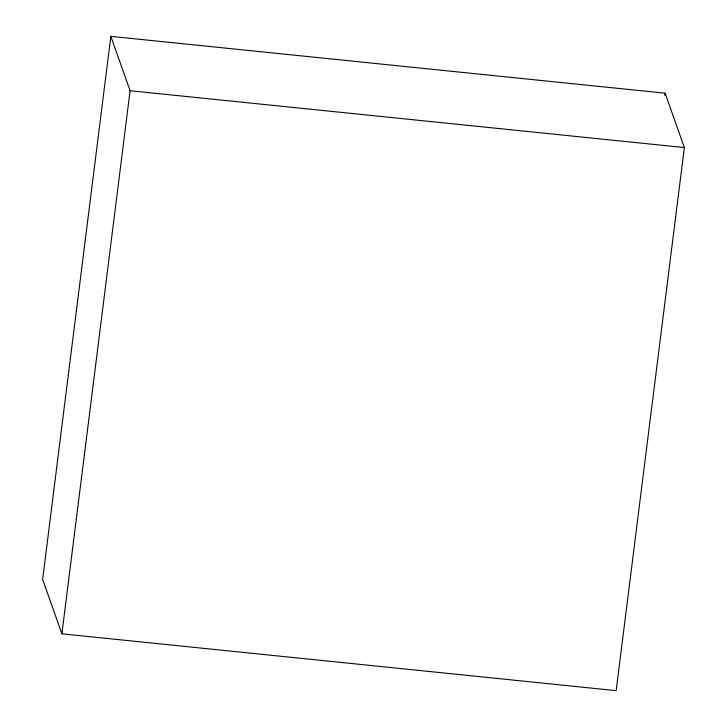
<?xml version="1.0" encoding="UTF-8"?>
<svg xmlns="http://www.w3.org/2000/svg" width="727" height="727" viewBox="0 0 727 727"><rect width="100%" height="100%" fill="white"/><g stroke="black" fill="none" stroke-linecap="round" stroke-linejoin="round"><path stroke-width="1.09" d="M110.84 36.35L42.639 579.446L61.895 633.817L616.16 690.65L684.361 147.554L665.105 93.183L110.84 36.35L130.097 90.73L61.895 633.817M664.823 95.437L665.105 93.183M130.097 90.73L684.361 147.554"/></g></svg>
